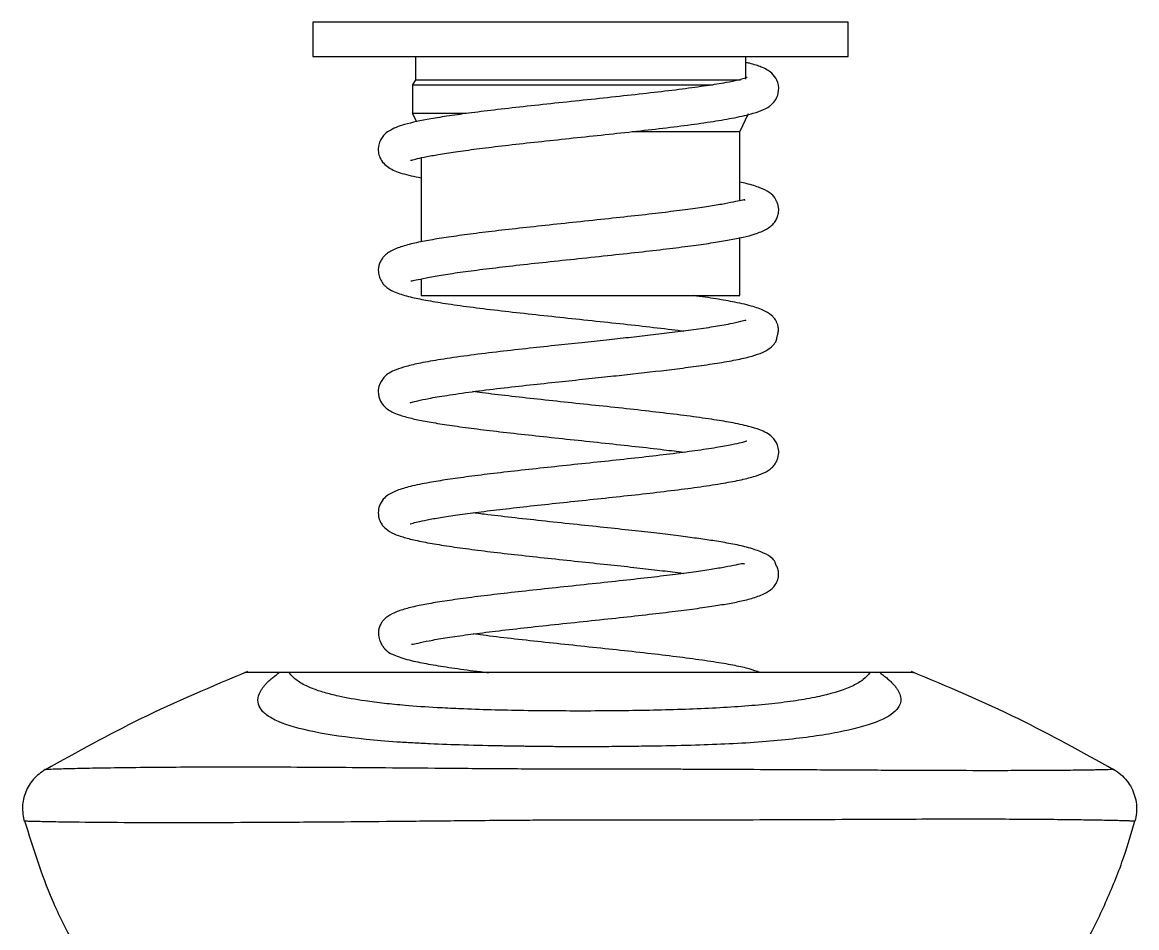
# Model space of a CAD drawing. Header units: centimetres. Extents: x 470464 to 524273, y 49611 to 59074.
# Drawn here: x 508315.01 to 508324.8, y 50260.52 to 50268.47 of the extents above; entities that cross this region are included whole.
import ezdxf

# ---------------------------------------------------------------- set-up
doc = ezdxf.new("R2010")
doc.units = ezdxf.units.CM
doc.header["$MEASUREMENT"] = 0
doc.layers.add('vinç', color=7, linetype='Continuous')

# ---------------------------------------------------------------- blocks, each defined once
blk = doc.blocks.new('fhdjjjjjjjjjytjhgjhgjfj')
at = {"color": 2, "linetype": 'Continuous', "lineweight": 25}
for p, q in [((427227.2712, 68458.5191), (427222.5712, 68458.5191)), ((427222.5712, 68458.5191), (427222.5712, 68458.2191)), ((427227.2712, 68458.2191), (427227.2712, 68458.5191)), ((427222.5712, 68458.2191), (427227.2712, 68458.2191)), ((427223.4712, 68458.2191), (427223.4712, 68458.0124)), ((427226.3712, 68458.0204), (427226.3712, 68458.2191)), ((427223.4712, 68458.0124), (427223.4462, 68457.9691)), ((427223.4462, 68457.9691), (427226.0864, 68457.9691)), ((427223.4462, 68457.9691), (427223.4462, 68457.7191)), ((427223.4712, 68458.0124), (427226.3254, 68458.0124)), ((427223.9188, 68457.7191), (427223.4462, 68457.7191)), ((427223.4462, 68457.7191), (427223.4813, 68457.6439)), ((427226.3212, 68457.5583), (427226.3962, 68457.7191)), ((427226.3212, 68457.5583), (427225.3752, 68457.5583)), ((427226.3212, 68456.9528), (427226.3212, 68457.5583)), ((427223.5212, 68457.3289), (427223.5212, 68456.5909)), ((427226.3212, 68456.1191), (427226.3212, 68456.6297)), ((427223.5212, 68456.2654), (427223.5212, 68456.1191)), ((427223.5212, 68456.1191), (427226.3212, 68456.1191)), ((427227.4605, 68452.8089), (427222.364, 68452.8089)), ((427220.2228, 68451.9578), (427220.222, 68451.9577))]:
    blk.add_line(p, q, dxfattribs=at)
for points, knots in [([(427223.4283, 68457.3071), (427223.4308, 68457.307), (427223.4366, 68457.3069), (427223.4869, 68457.3222), (427223.5711, 68457.3406), (427223.6897, 68457.362), (427223.8438, 68457.3854), (427224.0339, 68457.4109), (427224.2596, 68457.4381), (427224.5146, 68457.4666), (427224.7878, 68457.4958), (427225.0684, 68457.5254), (427225.3473, 68457.5554), (427225.6164, 68457.5859), (427225.8673, 68457.617), (427226.09, 68457.6487), (427226.2859, 68457.6824), (427226.4315, 68457.7157), (427226.5229, 68457.7479), (427226.5687, 68457.7727), (427226.6024, 68457.7987), (427226.6429, 68457.8451), (427226.6691, 68457.9279), (427226.651, 68458.0122), (427226.6028, 68458.0729), (427226.5516, 68458.1079), (427226.499, 68458.1303), (427226.4419, 68458.1513), (427226.3823, 68458.1635), (427226.3712, 68458.1658)], [0, 0, 0, 0, 0.025265, 0.057765, 0.093708, 0.132173, 0.173165, 0.216647, 0.262596, 0.310941, 0.360159, 0.409712, 0.459683, 0.510082, 0.560908, 0.612239, 0.663036, 0.720039, 0.763196, 0.792281, 0.805704, 0.822084, 0.844464, 0.871363, 0.895838, 0.916111, 0.943918, 0.989538, 1, 1, 1, 1]), ([(427226.3841, 68458.0335), (427226.3838, 68458.0336), (427226.3827, 68458.0342), (427226.358, 68458.0248), (427226.3021, 68458.0101), (427226.1954, 68457.9878), (427226.0319, 68457.9611), (427225.8188, 68457.932), (427225.5712, 68457.9021), (427225.3007, 68457.872), (427225.0173, 68457.8418), (427224.7307, 68457.8116), (427224.4523, 68457.7817), (427224.1941, 68457.7526), (427223.9648, 68457.7246), (427223.7694, 68457.6978), (427223.5589, 68457.6641), (427223.3783, 68457.6267), (427223.2604, 68457.582), (427223.1914, 68457.5304), (427223.1465, 68457.4601), (427223.1437, 68457.3783), (427223.168, 68457.3004), (427223.2394, 68457.2345), (427223.3482, 68457.1889), (427223.4619, 68457.1658), (427223.5212, 68457.1538)], [0, 0, 0, 0, 0.010433, 0.034899, 0.067667, 0.108868, 0.157775, 0.207876, 0.257771, 0.307474, 0.356914, 0.40604, 0.454863, 0.502552, 0.547811, 0.59068, 0.631161, 0.704772, 0.765636, 0.790616, 0.818094, 0.834387, 0.849094, 0.89394, 0.944716, 1, 1, 1, 1]), ([(427223.4325, 68456.2493), (427223.4324, 68456.249), (427223.4318, 68456.2466), (427223.446, 68456.2499), (427223.4881, 68456.2583), (427223.5884, 68456.2801), (427223.7332, 68456.3053), (427223.9091, 68456.3309), (427224.1184, 68456.3577), (427224.3576, 68456.3856), (427224.6223, 68456.4146), (427224.9055, 68456.4446), (427225.1913, 68456.4748), (427225.4623, 68456.5044), (427225.7039, 68456.5324), (427225.9117, 68456.5588), (427226.086, 68456.5837), (427226.2747, 68456.6151), (427226.429, 68456.6473), (427226.5571, 68456.7009), (427226.6134, 68456.7432), (427226.6442, 68456.7917), (427226.6557, 68456.823), (427226.6607, 68456.853), (427226.6616, 68456.8793), (427226.6579, 68456.9068), (427226.6505, 68456.9292), (427226.6439, 68456.9443), (427226.6375, 68456.9572), (427226.6253, 68456.9798), (427226.6106, 68456.9992), (427226.5687, 68457.0343), (427226.4982, 68457.0674), (427226.4107, 68457.0956), (427226.34, 68457.1103), (427226.3212, 68457.1142)], [0, 0, 0, 0, 0.0025386, 0.0238151, 0.0664181, 0.1082658, 0.1493961, 0.191755, 0.2357784, 0.281468, 0.3287846, 0.3777489, 0.4280728, 0.4764345, 0.5219677, 0.5646863, 0.6045529, 0.6415523, 0.7143545, 0.7544739, 0.7940981, 0.8092886, 0.8211783, 0.826123, 0.8307352, 0.8355339, 0.8403098, 0.8424994, 0.8447469, 0.8499691, 0.8735188, 0.8963693, 0.9381028, 0.9835929, 1, 1, 1, 1]), ([(427226.3643, 68456.9544), (427226.3646, 68456.9556), (427226.3675, 68456.9653), (427226.3378, 68456.9554), (427226.2713, 68456.942), (427226.1624, 68456.9201), (427226.0282, 68456.8984), (427225.8619, 68456.8749), (427225.6618, 68456.8496), (427225.4285, 68456.8226), (427225.1662, 68456.794), (427224.8889, 68456.7646), (427224.6128, 68456.7354), (427224.3522, 68456.707), (427224.1136, 68456.6794), (427223.9012, 68456.6526), (427223.7176, 68456.6264), (427223.5646, 68456.601), (427223.4294, 68456.5733), (427223.3115, 68456.5386), (427223.2362, 68456.5016), (427223.1954, 68456.4659), (427223.1737, 68456.4389), (427223.1477, 68456.3851), (427223.1427, 68456.3363), (427223.1533, 68456.2862), (427223.1675, 68456.2528), (427223.1908, 68456.2182), (427223.22, 68456.1895), (427223.2522, 68456.1687), (427223.3137, 68456.1398), (427223.4164, 68456.1091), (427223.5629, 68456.0783), (427223.735, 68456.0495), (427223.9458, 68456.0202), (427224.1904, 68455.9902), (427224.4581, 68455.96), (427224.7386, 68455.9299), (427225.0225, 68455.9), (427225.3024, 68455.8701), (427225.5648, 68455.8405), (427225.7428, 68455.8196), (427225.8209, 68455.8087), (427225.8288, 68455.8076)], [0, 0, 0, 0, 0.004153, 0.031387, 0.056905, 0.080789, 0.105749, 0.132566, 0.161237, 0.191745, 0.224106, 0.257787, 0.290665, 0.322552, 0.353462, 0.383373, 0.41228, 0.440271, 0.468474, 0.497483, 0.527193, 0.542631, 0.552051, 0.558361, 0.573986, 0.583856, 0.591092, 0.595599, 0.600612, 0.614537, 0.634203, 0.668498, 0.697022, 0.727735, 0.760679, 0.794487, 0.828237, 0.861935, 0.895598, 0.929196, 0.962733, 0.996235, 1, 1, 1, 1]), ([(427223.4261, 68455.1805), (427223.4257, 68455.1796), (427223.4242, 68455.1768), (427223.4442, 68455.1844), (427223.4913, 68455.1962), (427223.5903, 68455.2177), (427223.7473, 68455.2444), (427223.9614, 68455.2747), (427224.21, 68455.3053), (427224.4688, 68455.3344), (427224.7223, 68455.3616), (427224.9614, 68455.3869), (427225.1806, 68455.4101), (427225.4546, 68455.4398), (427225.7195, 68455.4703), (427225.9678, 68455.5028), (427226.1495, 68455.5301), (427226.3036, 68455.5578), (427226.4266, 68455.5865), (427226.5175, 68455.6179), (427226.5837, 68455.6532), (427226.6349, 68455.7076), (427226.6427, 68455.73), (427226.6443, 68455.7451), (427226.6465, 68455.7546), (427226.6491, 68455.7644), (427226.6512, 68455.7723), (427226.6534, 68455.7811), (427226.6578, 68455.8016), (427226.6595, 68455.8216), (427226.6564, 68455.8464), (427226.6527, 68455.8617), (427226.6481, 68455.8751), (427226.6431, 68455.8865), (427226.6349, 68455.9022), (427226.6244, 68455.9177), (427226.5967, 68455.9502), (427226.5442, 68455.9847), (427226.4369, 68456.0257), (427226.2901, 68456.0598), (427226.114, 68456.091), (427225.9808, 68456.1096), (427225.9123, 68456.1191)], [0, 0, 0, 0, 0.008407, 0.027631, 0.058213, 0.094558, 0.136702, 0.18395, 0.229821, 0.272759, 0.312757, 0.349751, 0.383685, 0.414707, 0.480327, 0.516609, 0.555239, 0.596041, 0.634048, 0.667382, 0.696157, 0.721599, 0.747171, 0.752642, 0.756641, 0.758208, 0.7596, 0.760954, 0.762416, 0.76924, 0.772063, 0.774466, 0.776567, 0.778537, 0.780568, 0.787266, 0.797408, 0.830549, 0.872386, 0.919629, 0.958641, 1, 1, 1, 1]), ([(427226.372, 68455.8986), (427226.3716, 68455.8998), (427226.3705, 68455.9034), (427226.3271, 68455.8898), (427226.235, 68455.87), (427226.0919, 68455.8443), (427225.9204, 68455.8191), (427225.733, 68455.7948), (427225.5402, 68455.7718), (427225.3454, 68455.7499), (427225.1432, 68455.7279), (427224.9253, 68455.7048), (427224.6872, 68455.6797), (427224.4339, 68455.6524), (427224.1733, 68455.6228), (427223.9191, 68455.5913), (427223.6959, 68455.5595), (427223.519, 68455.5285), (427223.3921, 68455.4991), (427223.3034, 68455.4709), (427223.2446, 68455.4421), (427223.1955, 68455.4093), (427223.148, 68455.3329), (427223.1429, 68455.2688), (427223.1547, 68455.2102), (427223.1853, 68455.1567), (427223.2238, 68455.1227), (427223.2726, 68455.0932), (427223.3345, 68455.0686), (427223.4283, 68455.0423), (427223.5547, 68455.0162), (427223.7046, 68454.9907), (427223.885, 68454.9647), (427224.0961, 68454.9377), (427224.335, 68454.91), (427224.5945, 68454.8816), (427224.866, 68454.8528), (427225.1394, 68454.824), (427225.4054, 68454.795), (427225.641, 68454.7682), (427225.7725, 68454.7512), (427225.8301, 68454.7437)], [0, 0, 0, 0, 0.011206, 0.035345, 0.063565, 0.094493, 0.124005, 0.151809, 0.177876, 0.202157, 0.225918, 0.25187, 0.28013, 0.310707, 0.343615, 0.378917, 0.415591, 0.448786, 0.477935, 0.503022, 0.524006, 0.541861, 0.559886, 0.571417, 0.577732, 0.589181, 0.60422, 0.618167, 0.639539, 0.668761, 0.694892, 0.72235, 0.751041, 0.780971, 0.812183, 0.844315, 0.876622, 0.909097, 0.941731, 0.974486, 1, 1, 1, 1]), ([(427223.4248, 68454.1149), (427223.4247, 68454.1147), (427223.4219, 68454.1107), (427223.4412, 68454.1199), (427223.4896, 68454.1323), (427223.5735, 68454.1508), (427223.6898, 68454.1712), (427223.8398, 68454.194), (427224.0234, 68454.2187), (427224.2393, 68454.2448), (427224.4805, 68454.272), (427224.7379, 68454.2996), (427225.0039, 68454.3277), (427225.271, 68454.3562), (427225.5322, 68454.3852), (427225.78, 68454.4148), (427226.0064, 68454.4452), (427226.1992, 68454.4755), (427226.3531, 68454.5056), (427226.4632, 68454.5351), (427226.5326, 68454.5618), (427226.5766, 68454.5879), (427226.6015, 68454.6069), (427226.6333, 68454.6435), (427226.6577, 68454.693), (427226.6644, 68454.7535), (427226.6496, 68454.8197), (427226.6078, 68454.8786), (427226.5479, 68454.9196), (427226.4907, 68454.944), (427226.3919, 68454.9744), (427226.2524, 68455.0037), (427226.0697, 68455.0339), (427225.8606, 68455.063), (427225.619, 68455.0927), (427225.3582, 68455.1222), (427225.0866, 68455.1513), (427224.812, 68455.1803), (427224.542, 68455.2091), (427224.2888, 68455.2374), (427224.098, 68455.2597), (427224.004, 68455.2724), (427223.9771, 68455.276)], [0, 0, 0, 0, 0.001247, 0.019181, 0.041367, 0.065613, 0.091226, 0.118193, 0.146482, 0.176081, 0.206782, 0.237867, 0.269287, 0.301084, 0.333259, 0.365813, 0.398791, 0.432194, 0.463218, 0.492648, 0.516435, 0.531127, 0.542461, 0.55015, 0.560371, 0.57218, 0.582563, 0.600632, 0.615653, 0.636207, 0.663714, 0.698182, 0.728616, 0.761699, 0.794661, 0.827441, 0.860054, 0.892485, 0.924759, 0.956764, 0.987639, 1, 1, 1, 1]), ([(427226.3816, 68454.8402), (427226.3816, 68454.8402), (427226.3824, 68454.8421), (427226.3704, 68454.8375), (427226.3314, 68454.8268), (427226.2498, 68454.8079), (427226.1157, 68454.7836), (427225.9319, 68454.7562), (427225.7112, 68454.7278), (427225.4652, 68454.6992), (427225.2028, 68454.6706), (427224.9327, 68454.642), (427224.6628, 68454.6135), (427224.4019, 68454.5852), (427224.1591, 68454.5576), (427223.9412, 68454.5305), (427223.7527, 68454.5042), (427223.5775, 68454.4758), (427223.4253, 68454.4444), (427223.3146, 68454.4125), (427223.2461, 68454.38), (427223.2015, 68454.3471), (427223.162, 68454.2971), (427223.1417, 68454.2285), (427223.1489, 68454.165), (427223.1656, 68454.1267), (427223.1944, 68454.0845), (427223.2468, 68454.0434), (427223.3262, 68454.0087), (427223.4236, 68453.9814), (427223.556, 68453.953), (427223.7195, 68453.9252), (427223.912, 68453.8976), (427224.1309, 68453.87), (427224.3735, 68453.842), (427224.6337, 68453.8138), (427224.8986, 68453.7858), (427225.1534, 68453.7588), (427225.3861, 68453.7335), (427225.5912, 68453.71), (427225.7377, 68453.6924), (427225.8099, 68453.6828), (427225.8283, 68453.6803)], [0, 0, 0, 0, 0.00014, 0.016086, 0.036785, 0.062337, 0.092806, 0.125782, 0.158566, 0.191139, 0.223509, 0.255633, 0.287487, 0.319079, 0.350221, 0.380147, 0.408808, 0.436226, 0.470826, 0.502857, 0.528512, 0.542948, 0.55689, 0.567271, 0.578656, 0.587857, 0.597437, 0.618805, 0.643165, 0.670431, 0.698715, 0.72765, 0.757262, 0.787549, 0.818522, 0.850231, 0.882237, 0.912508, 0.940828, 0.967209, 0.991643, 1, 1, 1, 1]), ([(427223.4364, 68453.0595), (427223.4376, 68453.0581), (427223.4408, 68453.0547), (427223.4905, 68453.0682), (427223.5879, 68453.0889), (427223.7308, 68453.1141), (427223.9064, 68453.1397), (427224.117, 68453.1667), (427224.3579, 68453.1947), (427224.6249, 68453.224), (427224.9092, 68453.2541), (427225.1934, 68453.2841), (427225.4604, 68453.3133), (427225.6975, 68453.3408), (427225.9017, 68453.3666), (427226.0734, 68453.3909), (427226.2146, 68453.4139), (427226.3393, 68453.438), (427226.4574, 68453.4688), (427226.5548, 68453.5093), (427226.612, 68453.553), (427226.637, 68453.5869), (427226.6483, 68453.6133), (427226.652, 68453.6233), (427226.6554, 68453.635), (427226.6584, 68453.6485), (427226.6602, 68453.664), (427226.6606, 68453.6886), (427226.6561, 68453.7125), (427226.6481, 68453.7329), (427226.6429, 68453.744), (427226.6396, 68453.7509), (427226.6367, 68453.7567), (427226.6333, 68453.7636), (427226.6297, 68453.7731), (427226.6302, 68453.7781), (427226.6199, 68453.7981), (427226.5889, 68453.8282), (427226.5094, 68453.8708), (427226.3887, 68453.9094), (427226.2492, 68453.9401), (427226.1055, 68453.9646), (427225.96, 68453.9859), (427225.8001, 68454.007), (427225.6138, 68454.0296), (427225.3982, 68454.0541), (427225.1545, 68454.0805), (427224.8879, 68454.1087), (427224.6128, 68454.1378), (427224.3482, 68454.1669), (427224.1333, 68454.1917), (427224.0202, 68454.2064), (427223.9773, 68454.212)], [0, 0, 0, 0, 0.016602, 0.042907, 0.070008, 0.097947, 0.126998, 0.157196, 0.18853, 0.220973, 0.25455, 0.288594, 0.320881, 0.351254, 0.379709, 0.406221, 0.430785, 0.455174, 0.481373, 0.509615, 0.534678, 0.549199, 0.551202, 0.552761, 0.554274, 0.555868, 0.557648, 0.559684, 0.564643, 0.567049, 0.568005, 0.568882, 0.569771, 0.570755, 0.573234, 0.58052, 0.589728, 0.613395, 0.643677, 0.67407, 0.701522, 0.726188, 0.748322, 0.771087, 0.796032, 0.823142, 0.852389, 0.883767, 0.916816, 0.949249, 0.980749, 1, 1, 1, 1]), ([(427226.3621, 68453.7615), (427226.3603, 68453.7633), (427226.3556, 68453.7681), (427226.3093, 68453.7586), (427226.2245, 68453.7411), (427226.1023, 68453.7191), (427225.9562, 68453.697), (427225.7782, 68453.6731), (427225.5675, 68453.6476), (427225.3252, 68453.6202), (427225.057, 68453.5914), (427224.778, 68453.562), (427224.5043, 68453.5328), (427224.2493, 68453.5044), (427224.0185, 68453.4768), (427223.8157, 68453.45), (427223.6433, 68453.4237), (427223.5036, 68453.3984), (427223.384, 68453.3707), (427223.2846, 68453.3371), (427223.2208, 68453.2994), (427223.1875, 68453.2663), (427223.1669, 68453.236), (427223.1441, 68453.1814), (427223.1444, 68453.1314), (427223.1602, 68453.0837), (427223.175, 68453.0564), (427223.1824, 68453.0446), (427223.187, 68453.0375), (427223.1909, 68453.032), (427223.1937, 68453.0281), (427223.1961, 68453.0249), (427223.1989, 68453.0212), (427223.2031, 68453.0164), (427223.2073, 68453.012), (427223.2139, 68453.0057), (427223.2402, 68452.9837), (427223.2693, 68452.9693), (427223.344, 68452.9381), (427223.4593, 68452.9082), (427223.6256, 68452.8761), (427223.8158, 68452.847), (427223.982, 68452.8246), (427224.0912, 68452.8118), (427224.1161, 68452.8089)], [0, 0, 0, 0, 0.021651, 0.057034, 0.089785, 0.120235, 0.152278, 0.186676, 0.223423, 0.262502, 0.303943, 0.346783, 0.388466, 0.428894, 0.46808, 0.505996, 0.542645, 0.578091, 0.612678, 0.646716, 0.679678, 0.695789, 0.705409, 0.714408, 0.740762, 0.755946, 0.760895, 0.76273, 0.764183, 0.765327, 0.765827, 0.766311, 0.767241, 0.768121, 0.769078, 0.770212, 0.773217, 0.795306, 0.820106, 0.867142, 0.905182, 0.9453, 0.987523, 1, 1, 1, 1]), ([(427226.4964, 68452.8089), (427226.4671, 68452.8201), (427226.407, 68452.8433), (427226.2769, 68452.871), (427226.1137, 68452.9), (427225.9103, 68452.9291), (427225.6722, 68452.9591), (427225.4108, 68452.9891), (427225.135, 68453.0189), (427224.8539, 68453.0486), (427224.575, 68453.0782), (427224.3096, 68453.1076), (427224.1073, 68453.1311), (427224.0072, 68453.1446), (427223.9789, 68453.1485)], [0, 0, 0, 0, 0.0722152, 0.1486377, 0.2323047, 0.3229324, 0.4150095, 0.5068812, 0.5986124, 0.6902309, 0.7816628, 0.8729611, 0.9641768, 1, 1, 1, 1]), ([(427221.9978, 68452.8185), (427221.6818, 68452.6855), (427221.0746, 68452.4299), (427220.4991, 68452.1093), (427220.2232, 68451.9555)], [0, 0, 0, 0, 0.520457, 1, 1, 1, 1]), ([(427222.2758, 68452.8089), (427222.2305, 68452.8089), (427222.1399, 68452.8089), (427222.05, 68452.8089), (427221.9948, 68452.8089), (427221.9707, 68452.8089), (427221.9762, 68452.8089), (427221.9773, 68452.8089)], [0, 0, 0, 0, 0.232342, 0.464729, 0.702613, 0.940525, 1, 1, 1, 1]), ([(427224.9123, 68452.1569), (427224.8939, 68452.157), (427224.8574, 68452.1573), (427224.8028, 68452.1577), (427224.7487, 68452.1581), (427224.6951, 68452.1586), (427224.642, 68452.1591), (427224.5895, 68452.1596), (427224.5374, 68452.1602), (427224.486, 68452.1609), (427224.435, 68452.1615), (427224.3847, 68452.1623), (427224.3348, 68452.163), (427224.2856, 68452.1638), (427224.1373, 68452.1665), (427223.9037, 68452.1717), (427223.6429, 68452.181), (427223.449, 68452.1906), (427223.2572, 68452.2023), (427222.9429, 68452.2287), (427222.5632, 68452.2834), (427222.3232, 68452.3519), (427222.2119, 68452.4061), (427222.1662, 68452.4349), (427222.131, 68452.4656), (427222.098, 68452.509), (427222.0827, 68452.5675), (427222.0996, 68452.6251), (427222.1249, 68452.6665), (427222.1419, 68452.6894), (427222.1621, 68452.7126), (427222.1856, 68452.7362), (427222.2124, 68452.7601), (427222.2421, 68452.7843), (427222.2646, 68452.8007), (427222.2758, 68452.8089)], [0, 0, 0, 0, 0.00995, 0.019819, 0.029608, 0.039318, 0.048951, 0.058507, 0.067987, 0.077392, 0.086722, 0.095979, 0.105162, 0.114273, 0.123312, 0.187804, 0.246624, 0.278115, 0.308447, 0.370549, 0.49527, 0.620713, 0.652453, 0.683654, 0.715054, 0.746635, 0.809504, 0.873023, 0.891119, 0.90923, 0.927354, 0.945493, 0.963646, 0.981814, 1, 1, 1, 1]), ([(427222.364, 68452.8089), (427222.3447, 68452.8089), (427222.3313, 68452.8089), (427222.3142, 68452.8089), (427222.3104, 68452.8089), (427222.309, 68452.8089), (427222.3092, 68452.8089), (427222.3099, 68452.8089), (427222.3104, 68452.8089), (427222.3099, 68452.8089), (427222.3089, 68452.8089), (427222.3029, 68452.8089), (427222.3001, 68452.8089), (427222.2913, 68452.8089), (427222.2855, 68452.8089), (427222.2758, 68452.8089)], [0, 0, 0, 0, 0.25, 0.25, 0.5, 0.5, 0.625, 0.625, 0.75, 0.75, 0.875, 0.875, 0.9375, 0.9375, 1, 1, 1, 1]), ([(427223.8955, 68452.4895), (427223.8801, 68452.4901), (427223.8647, 68452.4908), (427223.7859, 68452.4942), (427223.7235, 68452.4973), (427223.5645, 68452.5063), (427223.4701, 68452.5129), (427223.3489, 68452.5233), (427223.318, 68452.5261), (427223.2575, 68452.532), (427223.2279, 68452.5351), (427223.1406, 68452.5448), (427223.0845, 68452.552), (427222.9454, 68452.5722), (427222.8664, 68452.5864), (427222.7515, 68452.612), (427222.7107, 68452.6224), (427222.6543, 68452.6389), (427222.6363, 68452.6445), (427222.6018, 68452.6562), (427222.5853, 68452.6622), (427222.5442, 68452.6783), (427222.5209, 68452.6886), (427222.4656, 68452.7166), (427222.4369, 68452.735), (427222.3952, 68452.7696), (427222.3802, 68452.7855), (427222.3671, 68452.8043), (427222.3655, 68452.8066), (427222.364, 68452.8089)], [-54.309997, -54.309997, -54.309997, -54.309997, -53.731055, -53.731055, -51.327614, -51.327614, -47.482108, -47.482108, -46.136155, -46.136155, -44.790203, -44.790203, -42.098299, -42.098299, -37.791252, -37.791252, -35.15099, -35.15099, -33.830859, -33.830859, -32.510727, -32.510727, -30.398517, -30.398517, -27.018981, -27.018981, -24.357577, -24.357577, -23.988393, -23.988393, -23.988393, -23.988393]), ([(427227.4605, 68452.8089), (427227.4469, 68452.7876), (427227.4277, 68452.7673), (427227.3787, 68452.7289), (427227.349, 68452.7109), (427227.2434, 68452.6598), (427227.1512, 68452.63), (427226.9859, 68452.5923), (427226.926, 68452.5808), (427226.797, 68452.5597), (427226.728, 68452.5502), (427226.5821, 68452.5332), (427226.5053, 68452.5256), (427226.3456, 68452.5123), (427226.2629, 68452.5066), (427226.0053, 68452.4916), (427225.8214, 68452.4846), (427225.5381, 68452.4776), (427225.4421, 68452.4758), (427225.2474, 68452.4732), (427225.1489, 68452.4723), (427224.9515, 68452.4715), (427224.8526, 68452.4716), (427224.6564, 68452.4725), (427224.5585, 68452.4734), (427224.364, 68452.4761), (427224.2677, 68452.478), (427224.0785, 68452.4829), (427223.9858, 68452.4858), (427223.8955, 68452.4895)], [0, 0, 0, 0, 0.0625, 0.0625, 0.125, 0.125, 0.25, 0.25, 0.3125, 0.3125, 0.375, 0.375, 0.4375, 0.4375, 0.5, 0.5, 0.625, 0.625, 0.6875, 0.6875, 0.75, 0.75, 0.8125, 0.8125, 0.875, 0.875, 0.9375, 0.9375, 1, 1, 1, 1]), ([(427227.5487, 68452.8089), (427227.5549, 68452.8043), (427227.5674, 68452.7953), (427227.585, 68452.7819), (427227.6016, 68452.7686), (427227.6172, 68452.7554), (427227.6318, 68452.7424), (427227.6454, 68452.7295), (427227.6581, 68452.7168), (427227.6697, 68452.7043), (427227.6804, 68452.6919), (427227.6901, 68452.6796), (427227.6988, 68452.6675), (427227.7066, 68452.6556), (427227.7211, 68452.6308), (427227.7347, 68452.5936), (427227.7338, 68452.5461), (427227.7009, 68452.473), (427227.5697, 68452.3823), (427227.3059, 68452.3057), (427227.0248, 68452.2555), (427226.7867, 68452.2245), (427226.5201, 68452.1996), (427226.2338, 68452.1819), (427225.9221, 68452.1704), (427225.6758, 68452.165), (427225.5002, 68452.1623), (427225.4101, 68452.161), (427225.3167, 68452.16), (427225.2201, 68452.159), (427225.1202, 68452.1582), (427225.0173, 68452.1575), (427224.9476, 68452.1571), (427224.9123, 68452.1569)], [0, 0, 0, 0, 0.0100727, 0.020099, 0.0300784, 0.0400102, 0.0498938, 0.0597286, 0.0695138, 0.0792489, 0.0889331, 0.0985658, 0.1081463, 0.117674, 0.1271482, 0.1684208, 0.2105263, 0.2535059, 0.3755996, 0.5044219, 0.5665149, 0.6290302, 0.6910502, 0.7529074, 0.8114258, 0.8765232, 0.8926355, 0.9092519, 0.9263745, 0.9440062, 0.9621508, 0.9808135, 1, 1, 1, 1]), ([(427227.5487, 68452.8089), (427227.5391, 68452.8089), (427227.5333, 68452.8089), (427227.5244, 68452.8089), (427227.5216, 68452.8089), (427227.5156, 68452.8089), (427227.5147, 68452.8089), (427227.5141, 68452.8089), (427227.5147, 68452.8089), (427227.5153, 68452.8089), (427227.5155, 68452.8089), (427227.5141, 68452.8089), (427227.5104, 68452.8089), (427227.4932, 68452.8089), (427227.4798, 68452.8089), (427227.4605, 68452.8089)], [0, 0, 0, 0, 0.0625, 0.0625, 0.125, 0.125, 0.25, 0.25, 0.375, 0.375, 0.5, 0.5, 0.75, 0.75, 1, 1, 1, 1]), ([(427227.8373, 68452.8089), (427227.8416, 68452.8089), (427227.8531, 68452.8089), (427227.8129, 68452.8089), (427227.7365, 68452.8089), (427227.6205, 68452.8089), (427227.5487, 68452.8089)], [0, 0, 0, 0, 0.141765, 0.378217, 0.614639, 1, 1, 1, 1]), ([(427229.6016, 68451.9554), (427229.3256, 68452.1092), (427228.75, 68452.4299), (427228.1427, 68452.6855), (427227.8267, 68452.8185)], [0, 0, 0, 0, 0.47963, 1, 1, 1, 1]), ([(427224.9123, 68451.9611), (427224.7299, 68451.9614), (427224.365, 68451.9622), (427223.8321, 68451.9663), (427223.3262, 68451.9707), (427222.8553, 68451.9746), (427222.4237, 68451.9773), (427222.0315, 68451.9786), (427221.6788, 68451.9786), (427221.3315, 68451.9772), (427221.0058, 68451.9743), (427220.718, 68451.9702), (427220.4951, 68451.9657), (427220.3377, 68451.9616), (427220.2403, 68451.9585), (427220.2286, 68451.958), (427220.2228, 68451.9578)], [0, 0, 0, 0, 0.063932, 0.127915, 0.191894, 0.255204, 0.318222, 0.381019, 0.443904, 0.506741, 0.589954, 0.672675, 0.755637, 0.838567, 0.921106, 1, 1, 1, 1]), ([(427220.2217, 68451.9577), (427220.1854, 68451.9319), (427220.1127, 68451.8803), (427220.0441, 68451.7635), (427220.0122, 68451.6319), (427220.0284, 68451.5443), (427220.0365, 68451.5005)], [0, 0, 0, 0, 0.249992, 0.49999, 0.749991, 1, 1, 1, 1]), ([(427229.6029, 68451.9577), (427229.6029, 68451.9577), (427229.6006, 68451.9576), (427229.5856, 68451.9572), (427229.564, 68451.9565), (427229.5096, 68451.9552), (427229.4841, 68451.9547), (427229.4387, 68451.9539), (427229.4224, 68451.9536), (427229.3873, 68451.953), (427229.3686, 68451.9527), (427229.2985, 68451.9517), (427229.2407, 68451.951), (427229.1338, 68451.95), (427229.0895, 68451.9497), (427228.9946, 68451.949), (427228.9441, 68451.9487), (427228.8228, 68451.9482), (427228.7501, 68451.948), (427228.6333, 68451.9479), (427228.593, 68451.9478), (427228.5098, 68451.9478), (427228.4669, 68451.9478), (427228.2727, 68451.948), (427228.1059, 68451.9484), (427227.8086, 68451.9496), (427227.688, 68451.9502), (427227.4825, 68451.9512), (427227.4012, 68451.9517), (427227.2343, 68451.9526), (427227.1489, 68451.9531), (427226.9729, 68451.9541), (427226.8824, 68451.9546), (427226.6394, 68451.956), (427226.4833, 68451.9568), (427226.2228, 68451.958), (427226.1209, 68451.9585), (427225.9534, 68451.9591), (427225.8885, 68451.9594), (427225.767, 68451.9598), (427225.7103, 68451.96), (427225.596, 68451.9603), (427225.5385, 68451.9604), (427225.4083, 68451.9607), (427225.3355, 68451.9608), (427225.2168, 68451.9609), (427225.1711, 68451.961), (427225.0966, 68451.961), (427225.068, 68451.9611), (427225.0214, 68451.9611), (427225.0035, 68451.9611), (427224.9744, 68451.9611), (427224.9632, 68451.9611), (427224.945, 68451.9611), (427224.938, 68451.9611), (427224.9248, 68451.9611), (427224.9185, 68451.9611), (427224.9123, 68451.9611)], [0, 0, 0, 0, 3.425391, 3.425391, 10.904071, 10.904071, 15.578246, 15.578246, 17.915334, 17.915334, 20.252421, 20.252421, 26.09514, 26.09514, 29.746839, 29.746839, 33.398538, 33.398538, 37.963162, 37.963162, 40.245474, 40.245474, 42.527786, 42.527786, 50.253397, 50.253397, 55.081904, 55.081904, 58.099721, 58.099721, 61.113909, 61.113909, 64.128098, 64.128098, 69.009579, 69.009579, 72.060505, 72.060505, 73.967334, 73.967334, 75.611797, 75.611797, 77.25626, 77.25626, 79.311839, 79.311839, 80.596575, 80.596575, 81.399536, 81.399536, 81.901386, 81.901386, 82.215043, 82.215043, 82.411078, 82.411078, 82.586154, 82.586154, 82.586154, 82.586154]), ([(427229.6029, 68451.9577), (427229.6247, 68451.9452), (427229.6453, 68451.9306), (427229.6834, 68451.8979), (427229.7009, 68451.8797), (427229.7321, 68451.8404), (427229.7459, 68451.8192), (427229.7693, 68451.7747), (427229.7789, 68451.7514), (427229.7935, 68451.7033), (427229.7985, 68451.6786), (427229.8039, 68451.6287), (427229.8042, 68451.6034), (427229.8001, 68451.5533), (427229.7957, 68451.5285), (427229.789, 68451.5043)], [0, 0, 0, 0, 0.142857, 0.142857, 0.285714, 0.285714, 0.428571, 0.428571, 0.571429, 0.571429, 0.714286, 0.714286, 0.857143, 0.857143, 1, 1, 1, 1]), ([(427229.789, 68451.5043), (427229.7889, 68451.5043), (427229.7887, 68451.5043), (427229.787, 68451.5044), (427229.7843, 68451.5045), (427229.7802, 68451.5046), (427229.7747, 68451.5048), (427229.7679, 68451.5051), (427229.7594, 68451.5054), (427229.7493, 68451.5057), (427229.7375, 68451.5061), (427229.7102, 68451.5069), (427229.6499, 68451.5087), (427229.5274, 68451.5116), (427229.3615, 68451.5145), (427229.1593, 68451.5172), (427228.9327, 68451.5193), (427228.653, 68451.5208), (427228.3376, 68451.5214), (427227.9716, 68451.521), (427227.5604, 68451.5197), (427227.0902, 68451.5172), (427226.5902, 68451.515), (427226.1508, 68451.5139), (427225.7997, 68451.5135), (427225.5187, 68451.5134), (427225.2289, 68451.5133), (427224.9807, 68451.5135), (427224.7647, 68451.5132), (427224.5735, 68451.5124), (427224.3568, 68451.5111), (427224.0993, 68451.509), (427223.7307, 68451.5055), (427223.2767, 68451.5007), (427222.7333, 68451.496), (427222.1936, 68451.4925), (427221.6774, 68451.4904), (427221.1757, 68451.49), (427220.6997, 68451.492), (427220.365, 68451.4961), (427220.1899, 68451.4998), (427220.1192, 68451.5017), (427220.0858, 68451.5027), (427220.0663, 68451.5033), (427220.0519, 68451.5037), (427220.0422, 68451.5041), (427220.0365, 68451.5043), (427220.0358, 68451.5043), (427220.0355, 68451.5043)], [0, 0, 0, 0, 0.005461, 0.011064, 0.016805, 0.022685, 0.028702, 0.034854, 0.04114, 0.047557, 0.054105, 0.06078, 0.087548, 0.121836, 0.156804, 0.183395, 0.215969, 0.245312, 0.276542, 0.307658, 0.339253, 0.371156, 0.405976, 0.435345, 0.450548, 0.467527, 0.483752, 0.499881, 0.509497, 0.520288, 0.532281, 0.546425, 0.564608, 0.5969, 0.629013, 0.670359, 0.712161, 0.754229, 0.811642, 0.877294, 0.916231, 0.93872, 0.949962, 0.960798, 0.971223, 0.981233, 0.990826, 1, 1, 1, 1]), ([(427220.0405, 68451.506), (427220.1135, 68451.2719), (427220.228, 68450.9051), (427220.4623, 68450.4342), (427220.6106, 68450.1971), (427220.6853, 68450.0776)], [0, 0, 0, 0, 0.466821, 0.731232, 1, 1, 1, 1]), ([(427229.1392, 68450.0776), (427229.2142, 68450.197), (427229.363, 68450.434), (427229.5448, 68450.8083), (427229.6889, 68451.1646), (427229.7566, 68451.4001), (427229.7868, 68451.505)], [0, 0, 0, 0, 0.268682, 0.533009, 0.792201, 1, 1, 1, 1])]:
    blk.add_open_spline(points, degree=3, knots=knots, dxfattribs=at)
blk = doc.blocks.new('EAWREWFWEFWEGWR')
at = {"layer": 'vinç', "color": 0}
blk.add_blockref('fhdjjjjjjjjjytjhgjhgjfj', (1111, 30), dxfattribs=at)

msp = doc.modelspace()

# ---------------------------------------------------------------- block references
at = {"layer": 'vinç', "color": 0}
msp.add_blockref('EAWREWFWEFWEGWR', (79983.9933, -18220.0537), dxfattribs=at)

doc.saveas('drawing.dxf')
